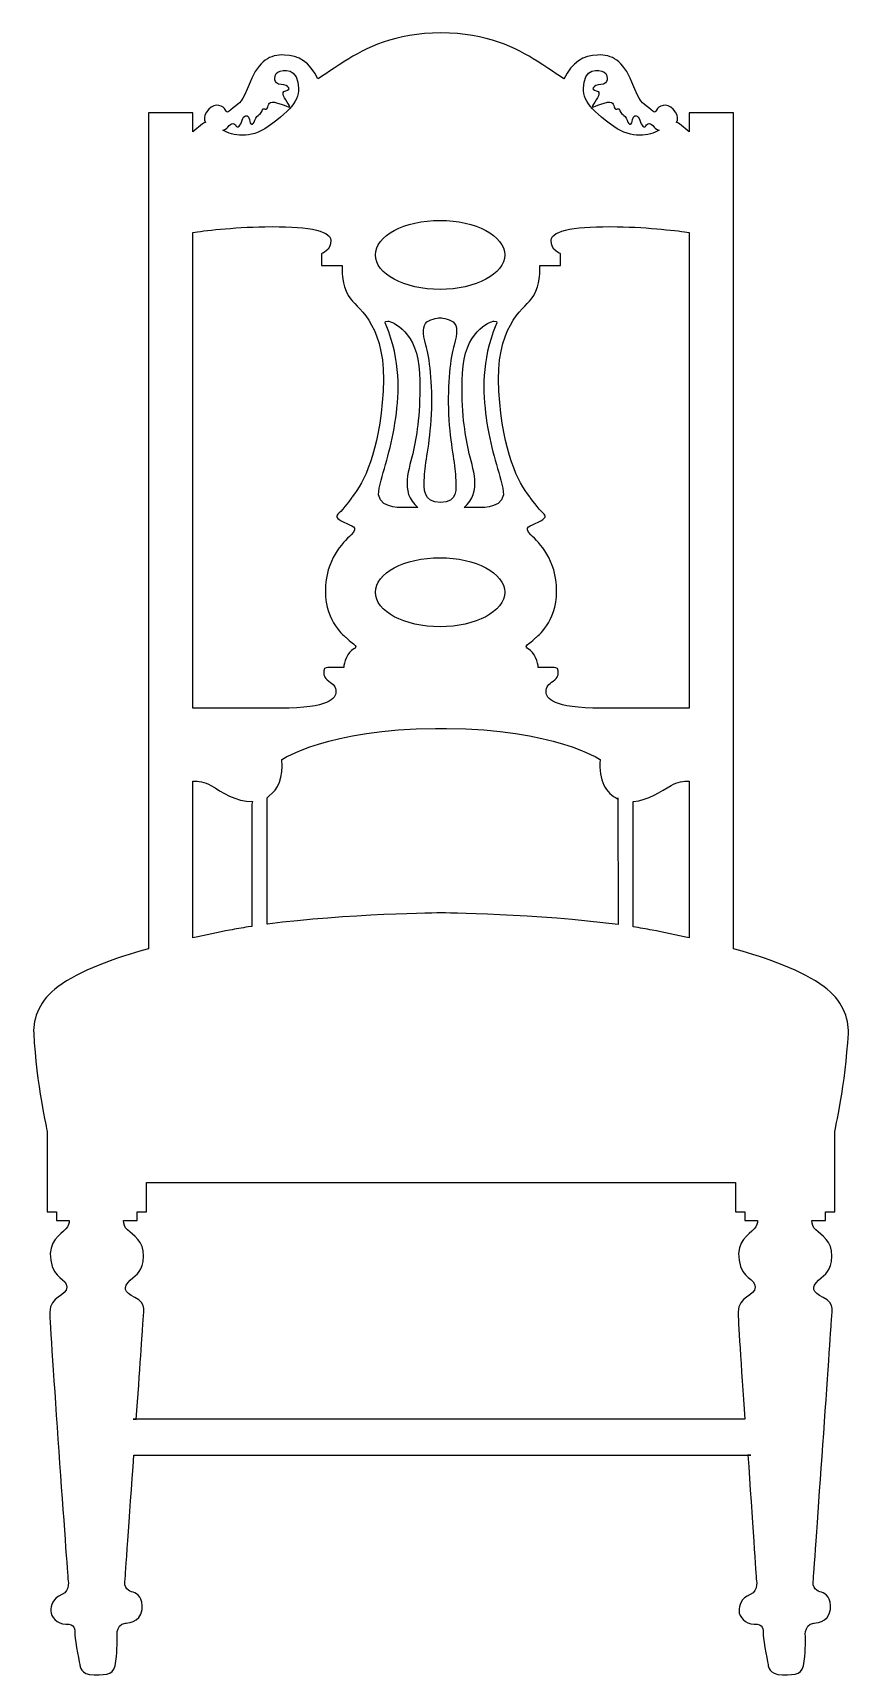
# Model space of a CAD drawing. Header units: centimetres. Extents: x -5.3 to 5.3, y -10.7 to 10.6.
import ezdxf

# ---------------------------------------------------------------- set-up
doc = ezdxf.new("R2010")
doc.units = ezdxf.units.CM
doc.header["$MEASUREMENT"] = 0
doc.layers.add('Camada 1', color=7, linetype='Continuous')

msp = doc.modelspace()

# ---------------------------------------------------------------- linework, layer by layer
at = {"layer": 'Camada 1'}
for points, knots in [([(4.03491, -7.82562), (4.03491, -7.82562), (-3.92905, -7.82562), (-3.92905, -7.82562), (-3.92905, -7.82562), (-3.92905, -7.82562), (-3.94643, -7.82446), (-3.94643, -7.82446), (-3.94643, -7.82446), (-4.00297, -8.6311), (-4.05888, -9.42236), (-4.05888, -9.42236), (-4.05888, -9.42236), (-4.08486, -9.54976), (-4.00665, -9.58156), (-3.95448, -9.5973), (-3.95448, -9.5973), (-3.90217, -9.61328), (-3.82147, -9.66887), (-3.83872, -9.82013), (-3.83872, -9.82013), (-3.85896, -9.99433), (-4.05597, -9.9952), (-4.05597, -9.9952), (-4.05597, -9.9952), (-4.19519, -10.01896), (-4.16045, -10.19403), (-4.16045, -10.19403), (-4.16045, -10.19403), (-4.16045, -10.19403), (-4.16045, -10.32526), (-4.17794, -10.4883), (-4.17794, -10.4883), (-4.19718, -10.6679), (-4.27782, -10.66311), (-4.46041, -10.66311), (-4.46041, -10.66311), (-4.643, -10.66311), (-4.643, -10.54386), (-4.643, -10.54386), (-4.643, -10.54386), (-4.643, -10.54386), (-4.70827, -10.23372), (-4.70827, -10.15029), (-4.70827, -10.15029), (-4.70827, -10.06671), (-4.70827, -10.0071), (-4.82569, -10.0071), (-4.82569, -10.0071), (-4.94287, -10.0071), (-5.02111, -9.91156), (-5.02111, -9.83999), (-5.02111, -9.83999), (-5.02111, -9.76853), (-4.995, -9.67293), (-4.87773, -9.6252), (-4.87773, -9.6252), (-4.76033, -9.57742), (-4.79944, -9.42245), (-4.79944, -9.42245), (-4.79944, -9.42245), (-4.79944, -9.42245), (-5.0342, -6.1772), (-5.0342, -5.97464), (-5.0342, -5.97464), (-5.0342, -5.77157), (-4.8124, -5.77157), (-4.8124, -5.65246), (-4.8124, -5.65246), (-4.8124, -5.53311), (-4.98202, -5.55705), (-5.0211, -5.30641), (-5.0211, -5.30641), (-5.06018, -5.0559), (-4.89082, -4.97227), (-4.82568, -4.9008), (-4.82568, -4.9008), (-4.79195, -4.86371), (-4.78269, -4.82375), (-4.78168, -4.79346), (-4.78168, -4.79346), (-4.78168, -4.79346), (-4.94642, -4.79347), (-4.94642, -4.79347), (-4.94642, -4.79347), (-4.94642, -4.79347), (-4.94642, -4.68205), (-4.94642, -4.68205), (-4.94642, -4.68205), (-4.94642, -4.68205), (-5.06808, -4.68205), (-5.06808, -4.68205), (-5.06808, -4.68205), (-5.06808, -4.68205), (-5.06808, -3.63247), (-5.06808, -3.63247), (-5.06808, -3.63247), (-5.06808, -3.63247), (-5.20722, -3.02771), (-5.24196, -2.37554), (-5.24196, -2.37554), (-5.25294, -2.17329), (-5.15623, -1.93668), (-4.92898, -1.77097), (-4.92898, -1.77097), (-4.6459, -1.56444), (-4.21143, -1.4045), (-3.75545, -1.27882), (-3.75545, -1.27882), (-3.75545, -1.27882), (-3.75546, 9.52337), (-3.75546, 9.52337), (-3.75546, 9.52337), (-3.75546, 9.52337), (-3.18165, 9.52337), (-3.18165, 9.52337), (-3.18165, 9.52337), (-3.18165, 9.52337), (-3.18165, 9.27638), (-3.18165, 9.27638), (-3.18165, 9.27638), (-3.18165, 9.27638), (-3.05999, 9.38026), (-3.05999, 9.38026), (-3.05999, 9.38026), (-3.05999, 9.38026), (-3.04591, 9.39246), (-3.02128, 9.39804), (-3.02128, 9.39804), (-3.03872, 9.43577), (-3.0407, 9.48115), (-3.00781, 9.5312), (-3.00781, 9.5312), (-2.92947, 9.6505), (-2.81649, 9.63473), (-2.77299, 9.57904), (-2.77299, 9.57904), (-2.72944, 9.52337), (-2.75555, 9.50744), (-2.66001, 9.58706), (-2.66001, 9.58706), (-2.56447, 9.66651), (-2.55553, 9.64275), (-2.44258, 9.92107), (-2.44258, 9.92107), (-2.3296, 10.19941), (-2.18189, 10.279), (-1.99919, 10.27101), (-1.99919, 10.27101), (-1.8166, 10.26302), (-1.66896, 10.18359), (-1.56448, 9.96092), (-1.56448, 9.96092), (-1.56448, 9.96092), (-1.41547, 10.06562), (-1.21687, 10.19156), (-1.21687, 10.19156), (-0.95372, 10.35825), (-0.56795, 10.5574), (0.02643, 10.5574), (0.02643, 10.5574), (0.62084, 10.5574), (1.00661, 10.35825), (1.26957, 10.19148), (1.26957, 10.19148), (1.46822, 10.06549), (1.61731, 9.96084), (1.61731, 9.96084), (1.61731, 9.96084), (1.72158, 10.18354), (1.86935, 10.26294), (2.05207, 10.27096), (2.05207, 10.27096), (2.23458, 10.27895), (2.38248, 10.19936), (2.49535, 9.92102), (2.49535, 9.92102), (2.60838, 9.6427), (2.61738, 9.66646), (2.71281, 9.58701), (2.71281, 9.58701), (2.80846, 9.50742), (2.78234, 9.52335), (2.82589, 9.57899), (2.82589, 9.57899), (2.86939, 9.63476), (2.98234, 9.65045), (3.06071, 9.53115), (3.06071, 9.53115), (3.09357, 9.48109), (3.09159, 9.43564), (3.07418, 9.39799), (3.07418, 9.39799), (3.09873, 9.39241), (3.11276, 9.38018), (3.11276, 9.38018), (3.11276, 9.38018), (3.11276, 9.38018), (3.23455, 9.27615), (3.23455, 9.27615), (3.23455, 9.27615), (3.23455, 9.27615), (3.23455, 9.5234), (3.23455, 9.5234), (3.23455, 9.5234), (3.23455, 9.5234), (3.8084, 9.5234), (3.8084, 9.5234), (3.8084, 9.5234), (3.8084, 9.5234), (3.8084, -1.27877), (3.8084, -1.27877), (3.8084, -1.27877), (4.26452, -1.40453), (4.69883, -1.56447), (4.98183, -1.77095), (4.98183, -1.77095), (5.20908, -1.93671), (5.30584, -2.17328), (5.29494, -2.37521), (5.29494, -2.37521), (5.26015, -3.02736), (5.12106, -3.63206), (5.12106, -3.63206), (5.12106, -3.63206), (5.12106, -3.63206), (5.12106, -4.68169), (5.12106, -4.68169), (5.12106, -4.68169), (5.12106, -4.68169), (4.99937, -4.68168), (4.99937, -4.68168), (4.99937, -4.68168), (4.99937, -4.68168), (4.99937, -4.79312), (4.99937, -4.79312), (4.99937, -4.79312), (4.99937, -4.79312), (4.82263, -4.79313), (4.82263, -4.79313), (4.82263, -4.79313), (4.82586, -4.83456), (4.83768, -4.88047), (4.87269, -4.91238), (4.87269, -4.91238), (4.9508, -4.98384), (5.09002, -5.05555), (5.08129, -5.25451), (5.08129, -5.25451), (5.07259, -5.45337), (5.00305, -5.47705), (4.90746, -5.5646), (4.90746, -5.5646), (4.81187, -5.65215), (4.82713, -5.71938), (4.96821, -5.78738), (4.96821, -5.78738), (5.13342, -5.86691), (5.08135, -5.97026), (5.07259, -6.13729), (5.07259, -6.13729), (5.06386, -6.3044), (4.84399, -9.42225), (4.84399, -9.42225), (4.84399, -9.42225), (4.81761, -9.54957), (4.89617, -9.58132), (4.94816, -9.59719), (4.94816, -9.59719), (5.00052, -9.61309), (5.08135, -9.66879), (5.06386, -9.81992), (5.06386, -9.81992), (5.0437, -9.99425), (4.84653, -9.99505), (4.84653, -9.99505), (4.84653, -9.99505), (4.70744, -10.01878), (4.74213, -10.19388), (4.74213, -10.19388), (4.74213, -10.19388), (4.74213, -10.19388), (4.74213, -10.32503), (4.72477, -10.48812), (4.72477, -10.48812), (4.70572, -10.66772), (4.62484, -10.66301), (4.44217, -10.66301), (4.44217, -10.66301), (4.25971, -10.66301), (4.25971, -10.54363), (4.25971, -10.54363), (4.25971, -10.54363), (4.25971, -10.54363), (4.19465, -10.23356), (4.19465, -10.15006), (4.19465, -10.15006), (4.19465, -10.06656), (4.19465, -10.007), (4.07715, -10.007), (4.07715, -10.007), (3.95975, -10.007), (3.88146, -9.91135), (3.88146, -9.83976), (3.88146, -9.83976), (3.88146, -9.7683), (3.90757, -9.67273), (4.02484, -9.62505), (4.02484, -9.62505), (4.14234, -9.57727), (4.10313, -9.42225), (4.10313, -9.42225), (4.10313, -9.42225), (4.10313, -9.42225), (4.05408, -8.65766), (3.99526, -7.81848), (3.99526, -7.81848), (3.99526, -7.81848), (4.03491, -7.82562), (4.03491, -7.82562)], [0, 0, 0, 0, 0.01234568, 0.01234568, 0.01234568, 0.01234568, 0.02469136, 0.02469136, 0.02469136, 0.02469136, 0.03703704, 0.03703704, 0.03703704, 0.03703704, 0.04938272, 0.04938272, 0.04938272, 0.04938272, 0.0617284, 0.0617284, 0.0617284, 0.0617284, 0.07407407, 0.07407407, 0.07407407, 0.07407407, 0.08641975, 0.08641975, 0.08641975, 0.08641975, 0.09876543, 0.09876543, 0.09876543, 0.09876543, 0.11111111, 0.11111111, 0.11111111, 0.11111111, 0.12345679, 0.12345679, 0.12345679, 0.12345679, 0.13580247, 0.13580247, 0.13580247, 0.13580247, 0.14814815, 0.14814815, 0.14814815, 0.14814815, 0.16049383, 0.16049383, 0.16049383, 0.16049383, 0.17283951, 0.17283951, 0.17283951, 0.17283951, 0.18518519, 0.18518519, 0.18518519, 0.18518519, 0.19753086, 0.19753086, 0.19753086, 0.19753086, 0.20987654, 0.20987654, 0.20987654, 0.20987654, 0.22222222, 0.22222222, 0.22222222, 0.22222222, 0.2345679, 0.2345679, 0.2345679, 0.2345679, 0.24691358, 0.24691358, 0.24691358, 0.24691358, 0.25925926, 0.25925926, 0.25925926, 0.25925926, 0.27160494, 0.27160494, 0.27160494, 0.27160494, 0.28395062, 0.28395062, 0.28395062, 0.28395062, 0.2962963, 0.2962963, 0.2962963, 0.2962963, 0.30864198, 0.30864198, 0.30864198, 0.30864198, 0.32098765, 0.32098765, 0.32098765, 0.32098765, 0.33333333, 0.33333333, 0.33333333, 0.33333333, 0.34567901, 0.34567901, 0.34567901, 0.34567901, 0.35802469, 0.35802469, 0.35802469, 0.35802469, 0.37037037, 0.37037037, 0.37037037, 0.37037037, 0.38271605, 0.38271605, 0.38271605, 0.38271605, 0.39506173, 0.39506173, 0.39506173, 0.39506173, 0.40740741, 0.40740741, 0.40740741, 0.40740741, 0.41975309, 0.41975309, 0.41975309, 0.41975309, 0.43209877, 0.43209877, 0.43209877, 0.43209877, 0.44444444, 0.44444444, 0.44444444, 0.44444444, 0.45679012, 0.45679012, 0.45679012, 0.45679012, 0.4691358, 0.4691358, 0.4691358, 0.4691358, 0.48148148, 0.48148148, 0.48148148, 0.48148148, 0.49382716, 0.49382716, 0.49382716, 0.49382716, 0.50617284, 0.50617284, 0.50617284, 0.50617284, 0.51851852, 0.51851852, 0.51851852, 0.51851852, 0.5308642, 0.5308642, 0.5308642, 0.5308642, 0.54320988, 0.54320988, 0.54320988, 0.54320988, 0.55555556, 0.55555556, 0.55555556, 0.55555556, 0.56790123, 0.56790123, 0.56790123, 0.56790123, 0.58024691, 0.58024691, 0.58024691, 0.58024691, 0.59259259, 0.59259259, 0.59259259, 0.59259259, 0.60493827, 0.60493827, 0.60493827, 0.60493827, 0.61728395, 0.61728395, 0.61728395, 0.61728395, 0.62962963, 0.62962963, 0.62962963, 0.62962963, 0.64197531, 0.64197531, 0.64197531, 0.64197531, 0.65432099, 0.65432099, 0.65432099, 0.65432099, 0.66666667, 0.66666667, 0.66666667, 0.66666667, 0.67901235, 0.67901235, 0.67901235, 0.67901235, 0.69135802, 0.69135802, 0.69135802, 0.69135802, 0.7037037, 0.7037037, 0.7037037, 0.7037037, 0.71604938, 0.71604938, 0.71604938, 0.71604938, 0.72839506, 0.72839506, 0.72839506, 0.72839506, 0.74074074, 0.74074074, 0.74074074, 0.74074074, 0.75308642, 0.75308642, 0.75308642, 0.75308642, 0.7654321, 0.7654321, 0.7654321, 0.7654321, 0.77777778, 0.77777778, 0.77777778, 0.77777778, 0.79012346, 0.79012346, 0.79012346, 0.79012346, 0.80246914, 0.80246914, 0.80246914, 0.80246914, 0.81481481, 0.81481481, 0.81481481, 0.81481481, 0.82716049, 0.82716049, 0.82716049, 0.82716049, 0.83950617, 0.83950617, 0.83950617, 0.83950617, 0.85185185, 0.85185185, 0.85185185, 0.85185185, 0.86419753, 0.86419753, 0.86419753, 0.86419753, 0.87654321, 0.87654321, 0.87654321, 0.87654321, 0.88888889, 0.88888889, 0.88888889, 0.88888889, 0.90123457, 0.90123457, 0.90123457, 0.90123457, 0.91358025, 0.91358025, 0.91358025, 0.91358025, 0.92592593, 0.92592593, 0.92592593, 0.92592593, 0.9382716, 0.9382716, 0.9382716, 0.9382716, 0.95061728, 0.95061728, 0.95061728, 0.95061728, 0.96296296, 0.96296296, 0.96296296, 0.96296296, 0.97530864, 0.97530864, 0.97530864, 0.97530864, 1, 1, 1, 1]), ([(-2.79616, 9.29747), (-2.6621, 9.22974), (-2.44712, 9.1769), (-2.20796, 9.34832), (-2.20796, 9.34832), (-1.88623, 9.57896), (-1.78187, 9.7062), (-1.82532, 9.92104), (-1.82532, 9.92104), (-1.86882, 10.1358), (-2.07744, 10.07209), (-2.10356, 10.03227), (-2.10356, 10.03227), (-2.12973, 9.99264), (-2.14706, 9.89709), (-2.04271, 9.88926), (-2.04271, 9.88926), (-1.93849, 9.88114), (-1.90375, 9.8255), (-1.98191, 9.80967), (-1.98191, 9.80967), (-2.06009, 9.79372), (-1.99067, 9.70619), (-1.94693, 9.63473), (-1.94693, 9.63473), (-1.90375, 9.56327), (-1.95579, 9.61092), (-2.08621, 9.6505), (-2.08621, 9.6505), (-2.21662, 9.6904), (-2.19924, 9.62679), (-2.21662, 9.58705), (-2.21662, 9.58705), (-2.23398, 9.54728), (-2.28628, 9.603), (-2.28628, 9.55527), (-2.28628, 9.55527), (-2.28628, 9.50743), (-2.35557, 9.50743), (-2.38195, 9.42795), (-2.38195, 9.42795), (-2.40793, 9.34839), (-2.44267, 9.36421), (-2.45143, 9.43594), (-2.45143, 9.43594), (-2.46006, 9.5074), (-2.52959, 9.49952), (-2.54697, 9.42795), (-2.54697, 9.42795), (-2.56459, 9.35633), (-2.60782, 9.31656), (-2.62526, 9.35633), (-2.62526, 9.35633), (-2.64264, 9.39602), (-2.68619, 9.39602), (-2.72953, 9.34038), (-2.72953, 9.34038), (-2.74843, 9.3162), (-2.77139, 9.3039), (-2.79616, 9.29747)], [0, 0, 0, 0, 0.0625, 0.0625, 0.0625, 0.0625, 0.125, 0.125, 0.125, 0.125, 0.1875, 0.1875, 0.1875, 0.1875, 0.25, 0.25, 0.25, 0.25, 0.3125, 0.3125, 0.3125, 0.3125, 0.375, 0.375, 0.375, 0.375, 0.4375, 0.4375, 0.4375, 0.4375, 0.5, 0.5, 0.5, 0.5, 0.5625, 0.5625, 0.5625, 0.5625, 0.625, 0.625, 0.625, 0.625, 0.6875, 0.6875, 0.6875, 0.6875, 0.75, 0.75, 0.75, 0.75, 0.8125, 0.8125, 0.8125, 0.8125, 0.875, 0.875, 0.875, 0.875, 1, 1, 1, 1]), ([(2.26072, 9.34856), (2.49974, 9.17708), (2.71485, 9.22995), (2.84889, 9.29765), (2.84889, 9.29765), (2.82407, 9.30395), (2.80119, 9.31628), (2.78219, 9.34046), (2.78219, 9.34046), (2.73882, 9.39613), (2.69527, 9.39613), (2.67792, 9.35644), (2.67792, 9.35644), (2.66048, 9.31665), (2.61725, 9.35644), (2.59968, 9.42804), (2.59968, 9.42804), (2.58227, 9.49956), (2.51276, 9.50749), (2.50403, 9.43603), (2.50403, 9.43603), (2.49527, 9.36438), (2.46066, 9.34856), (2.43474, 9.42804), (2.43474, 9.42804), (2.40839, 9.50749), (2.33909, 9.50749), (2.33909, 9.55536), (2.33909, 9.55536), (2.33909, 9.60306), (2.28678, 9.54729), (2.26935, 9.58711), (2.26935, 9.58711), (2.25205, 9.62693), (2.26935, 9.69048), (2.13894, 9.65058), (2.13894, 9.65058), (2.00853, 9.611), (1.95659, 9.56335), (1.99972, 9.63481), (1.99972, 9.63481), (2.04338, 9.70627), (2.11294, 9.79382), (2.03475, 9.80975), (2.03475, 9.80975), (1.95659, 9.82557), (1.99133, 9.88121), (2.09555, 9.88934), (2.09555, 9.88934), (2.1999, 9.89709), (2.18255, 9.99263), (2.15643, 10.03235), (2.15643, 10.03235), (2.13037, 10.07217), (1.92167, 10.13586), (1.87811, 9.92112), (1.87811, 9.92112), (1.83463, 9.70628), (1.93907, 9.57904), (2.26072, 9.34856)], [0, 0, 0, 0, 0.0625, 0.0625, 0.0625, 0.0625, 0.125, 0.125, 0.125, 0.125, 0.1875, 0.1875, 0.1875, 0.1875, 0.25, 0.25, 0.25, 0.25, 0.3125, 0.3125, 0.3125, 0.3125, 0.375, 0.375, 0.375, 0.375, 0.4375, 0.4375, 0.4375, 0.4375, 0.5, 0.5, 0.5, 0.5, 0.5625, 0.5625, 0.5625, 0.5625, 0.625, 0.625, 0.625, 0.625, 0.6875, 0.6875, 0.6875, 0.6875, 0.75, 0.75, 0.75, 0.75, 0.8125, 0.8125, 0.8125, 0.8125, 0.875, 0.875, 0.875, 0.875, 1, 1, 1, 1]), ([(0.0139, 7.24121), (0.47565, 7.24121), (0.85001, 7.44089), (0.85001, 7.68717), (0.85001, 7.68717), (0.85001, 7.93345), (0.47568, 8.13313), (0.0139, 8.13313), (0.0139, 8.13313), (-0.44788, 8.13313), (-0.82229, 7.93345), (-0.82229, 7.68717), (-0.82229, 7.68717), (-0.82229, 7.44089), (-0.44787, 7.24121), (0.0139, 7.24121)], [0, 0, 0, 0, 0.2, 0.2, 0.2, 0.2, 0.4, 0.4, 0.4, 0.4, 0.6, 0.6, 0.6, 0.6, 1, 1, 1, 1]), ([(-3.18165, 7.97876), (-3.18165, 7.97876), (-3.18165, 1.8281), (-3.18165, 1.8281), (-3.18165, 1.8281), (-2.98504, 1.8281), (-2.53112, 1.8281), (-2.0513, 1.8281), (-2.0513, 1.8281), (-1.41254, 1.8281), (-1.33412, 1.95925), (-1.33412, 2.03675), (-1.33412, 2.03675), (-1.33412, 2.11438), (-1.36037, 2.13229), (-1.42561, 2.18), (-1.42561, 2.18), (-1.49057, 2.2277), (-1.49057, 2.25752), (-1.49057, 2.31118), (-1.49057, 2.31118), (-1.49057, 2.36473), (-1.42561, 2.35298), (-1.42561, 2.35298), (-1.42561, 2.35298), (-1.42561, 2.35298), (-1.23181, 2.35298), (-1.23181, 2.35298), (-1.23181, 2.35298), (-1.23181, 2.41791), (-1.18453, 2.55314), (-1.1014, 2.59637), (-1.1014, 2.59637), (-1.0484, 2.6242), (-1.08968, 2.65159), (-1.13849, 2.68694), (-1.13849, 2.68694), (-1.16617, 2.70707), (-1.2081, 2.74809), (-1.2081, 2.74809), (-1.2081, 2.74809), (-1.2081, 2.74809), (-1.46874, 2.93224), (-1.46874, 3.34404), (-1.46874, 3.34404), (-1.46874, 3.75589), (-1.24353, 3.96192), (-1.13719, 4.07027), (-1.13719, 4.07027), (-1.03043, 4.17867), (-1.12534, 4.17867), (-1.23181, 4.23278), (-1.23181, 4.23278), (-1.33852, 4.28705), (-1.33852, 4.3085), (-1.29105, 4.35195), (-1.29105, 4.35195), (-1.24353, 4.39542), (-1.12119, 4.56023), (-1.12119, 4.56023), (-1.12119, 4.56023), (-0.97329, 4.75893), (-0.7734, 5.10898), (-0.72117, 5.92828), (-0.72117, 5.92828), (-0.66899, 6.74746), (-1.03417, 6.98616), (-1.13858, 7.11345), (-1.13858, 7.11345), (-1.24298, 7.24058), (-1.2515, 7.44741), (-1.2515, 7.44741), (-1.2515, 7.44741), (-1.2515, 7.44741), (-1.2515, 7.55076), (-1.2515, 7.55076), (-1.2515, 7.55076), (-1.2515, 7.55076), (-1.5211, 7.55075), (-1.5211, 7.55075), (-1.5211, 7.55075), (-1.5211, 7.55075), (-1.5211, 7.7018), (-1.5211, 7.7018), (-1.5211, 7.7018), (-1.5211, 7.7018), (-1.39063, 7.74173), (-1.39944, 7.87685), (-1.39944, 7.87685), (-1.4082, 8.01216), (-1.73848, 8.05976), (-2.25135, 8.05192), (-2.25135, 8.05192), (-2.67125, 8.04533), (-3.0559, 7.99636), (-3.18165, 7.97876)], [0, 0, 0, 0, 0.04, 0.04, 0.04, 0.04, 0.08, 0.08, 0.08, 0.08, 0.12, 0.12, 0.12, 0.12, 0.16, 0.16, 0.16, 0.16, 0.2, 0.2, 0.2, 0.2, 0.24, 0.24, 0.24, 0.24, 0.28, 0.28, 0.28, 0.28, 0.32, 0.32, 0.32, 0.32, 0.36, 0.36, 0.36, 0.36, 0.4, 0.4, 0.4, 0.4, 0.44, 0.44, 0.44, 0.44, 0.48, 0.48, 0.48, 0.48, 0.52, 0.52, 0.52, 0.52, 0.56, 0.56, 0.56, 0.56, 0.6, 0.6, 0.6, 0.6, 0.64, 0.64, 0.64, 0.64, 0.68, 0.68, 0.68, 0.68, 0.72, 0.72, 0.72, 0.72, 0.76, 0.76, 0.76, 0.76, 0.8, 0.8, 0.8, 0.8, 0.84, 0.84, 0.84, 0.84, 0.88, 0.88, 0.88, 0.88, 0.92, 0.92, 0.92, 0.92, 1, 1, 1, 1]), ([(1.45242, 7.87698), (1.44361, 7.74186), (1.57408, 7.70193), (1.57408, 7.70193), (1.57408, 7.70193), (1.57408, 7.70193), (1.57408, 7.55088), (1.57408, 7.55088), (1.57408, 7.55088), (1.57408, 7.55088), (1.30446, 7.55088), (1.30446, 7.55088), (1.30446, 7.55088), (1.30446, 7.55088), (1.30446, 7.44753), (1.30446, 7.44753), (1.30446, 7.44753), (1.30446, 7.44753), (1.29597, 7.24068), (1.19162, 7.11357), (1.19162, 7.11357), (1.08714, 6.9862), (0.72204, 6.7476), (0.77416, 5.92837), (0.77416, 5.92837), (0.82647, 5.10898), (1.0262, 4.75904), (1.174, 4.56032), (1.174, 4.56032), (1.174, 4.56032), (1.29658, 4.39551), (1.34405, 4.35209), (1.34405, 4.35209), (1.39144, 4.3087), (1.39144, 4.28713), (1.28468, 4.2329), (1.28468, 4.2329), (1.17834, 4.17877), (1.08344, 4.17877), (1.19009, 4.07042), (1.19009, 4.07042), (1.29658, 3.96205), (1.52161, 3.75602), (1.52161, 3.34417), (1.52161, 3.34417), (1.52161, 2.93232), (1.2611, 2.74822), (1.2611, 2.74822), (1.2611, 2.74822), (1.2611, 2.74822), (1.21922, 2.70724), (1.19154, 2.68707), (1.19154, 2.68707), (1.14249, 2.65172), (1.10148, 2.62431), (1.15439, 2.5965), (1.15439, 2.5965), (1.23747, 2.55329), (1.28467, 2.41804), (1.28467, 2.35311), (1.28467, 2.35311), (1.28467, 2.35311), (1.47829, 2.35311), (1.47829, 2.35311), (1.47829, 2.35311), (1.47829, 2.35311), (1.54356, 2.36486), (1.54356, 2.31133), (1.54356, 2.31133), (1.54356, 2.25762), (1.54356, 2.22783), (1.47829, 2.18012), (1.47829, 2.18012), (1.4132, 2.13242), (1.38709, 2.11453), (1.38709, 2.03687), (1.38709, 2.03687), (1.38709, 1.95932), (1.46551, 1.82825), (2.10432, 1.82825), (2.10432, 1.82825), (2.58406, 1.82825), (3.03806, 1.82825), (3.23462, 1.82825), (3.23462, 1.82825), (3.23462, 1.82825), (3.23462, 7.97876), (3.23462, 7.97876), (3.23462, 7.97876), (3.10873, 7.99628), (2.72408, 8.04533), (2.30421, 8.05194), (2.30421, 8.05194), (1.79127, 8.05983), (1.46096, 8.01218), (1.45242, 7.87698)], [0, 0, 0, 0, 0.04, 0.04, 0.04, 0.04, 0.08, 0.08, 0.08, 0.08, 0.12, 0.12, 0.12, 0.12, 0.16, 0.16, 0.16, 0.16, 0.2, 0.2, 0.2, 0.2, 0.24, 0.24, 0.24, 0.24, 0.28, 0.28, 0.28, 0.28, 0.32, 0.32, 0.32, 0.32, 0.36, 0.36, 0.36, 0.36, 0.4, 0.4, 0.4, 0.4, 0.44, 0.44, 0.44, 0.44, 0.48, 0.48, 0.48, 0.48, 0.52, 0.52, 0.52, 0.52, 0.56, 0.56, 0.56, 0.56, 0.6, 0.6, 0.6, 0.6, 0.64, 0.64, 0.64, 0.64, 0.68, 0.68, 0.68, 0.68, 0.72, 0.72, 0.72, 0.72, 0.76, 0.76, 0.76, 0.76, 0.8, 0.8, 0.8, 0.8, 0.84, 0.84, 0.84, 0.84, 0.88, 0.88, 0.88, 0.88, 0.92, 0.92, 0.92, 0.92, 1, 1, 1, 1]), ([(-0.33035, 5.16288), (-0.28468, 5.39529), (-0.23251, 5.62799), (-0.25201, 6.15888), (-0.25201, 6.15888), (-0.27175, 6.68977), (-0.59769, 6.82701), (-0.66283, 6.83299), (-0.66283, 6.83299), (-0.72797, 6.83915), (-0.68244, 6.77931), (-0.68244, 6.77931), (-0.68244, 6.77931), (-0.49334, 6.31404), (-0.51295, 5.91433), (-0.55875, 5.58048), (-0.55875, 5.58048), (-0.60968, 5.20623), (-0.70837, 4.94188), (-0.77378, 4.67359), (-0.77378, 4.67359), (-0.83892, 4.40509), (-0.48684, 4.42298), (-0.48684, 4.42298), (-0.48684, 4.42298), (-0.48684, 4.42298), (-0.27174, 4.42297), (-0.27174, 4.42297), (-0.27174, 4.42297), (-0.51936, 4.62586), (-0.37588, 4.93005), (-0.33035, 5.16288)], [0, 0, 0, 0, 0.11111111, 0.11111111, 0.11111111, 0.11111111, 0.22222222, 0.22222222, 0.22222222, 0.22222222, 0.33333333, 0.33333333, 0.33333333, 0.33333333, 0.44444444, 0.44444444, 0.44444444, 0.44444444, 0.55555556, 0.55555556, 0.55555556, 0.55555556, 0.66666667, 0.66666667, 0.66666667, 0.66666667, 0.77777778, 0.77777778, 0.77777778, 0.77777778, 1, 1, 1, 1]), ([(0.19655, 6.52284), (0.24211, 6.67778), (0.24211, 6.77332), (0.18345, 6.82103), (0.18345, 6.82103), (0.1249, 6.86887), (0.01398, 6.87485), (0.01398, 6.87485), (0.01398, 6.87485), (0.01398, 6.87485), (-0.09696, 6.86887), (-0.15564, 6.82103), (-0.15564, 6.82103), (-0.2144, 6.77333), (-0.2144, 6.67778), (-0.1686, 6.52284), (-0.1686, 6.52284), (-0.12307, 6.36769), (-0.0774, 6.0277), (-0.09695, 5.62799), (-0.09695, 5.62799), (-0.11642, 5.22834), (-0.1817, 4.98966), (-0.18802, 4.82265), (-0.18802, 4.82265), (-0.19453, 4.65575), (-0.20763, 4.48861), (0.0205, 4.48861), (0.0205, 4.48861), (0.24894, 4.48861), (0.22256, 4.65575), (0.21605, 4.82265), (0.21605, 4.82265), (0.20954, 4.98966), (0.1444, 5.22828), (0.12493, 5.62799), (0.12493, 5.62799), (0.10529, 6.0277), (0.15091, 6.36769), (0.19655, 6.52284)], [0, 0, 0, 0, 0.09090909, 0.09090909, 0.09090909, 0.09090909, 0.18181818, 0.18181818, 0.18181818, 0.18181818, 0.27272727, 0.27272727, 0.27272727, 0.27272727, 0.36363636, 0.36363636, 0.36363636, 0.36363636, 0.45454545, 0.45454545, 0.45454545, 0.45454545, 0.54545455, 0.54545455, 0.54545455, 0.54545455, 0.63636364, 0.63636364, 0.63636364, 0.63636364, 0.72727273, 0.72727273, 0.72727273, 0.72727273, 0.81818182, 0.81818182, 0.81818182, 0.81818182, 1, 1, 1, 1]), ([(0.32434, 4.42292), (0.32434, 4.42292), (0.53968, 4.42292), (0.53968, 4.42292), (0.53968, 4.42292), (0.53968, 4.42292), (0.89171, 4.40501), (0.82657, 4.67353), (0.82657, 4.67353), (0.76111, 4.94182), (0.66248, 5.20616), (0.61115, 5.58042), (0.61115, 5.58042), (0.56575, 5.91424), (0.54614, 6.31398), (0.73513, 6.77925), (0.73513, 6.77925), (0.73513, 6.77925), (0.7808, 6.83907), (0.71566, 6.83293), (0.71566, 6.83293), (0.65052, 6.82695), (0.32437, 6.68974), (0.30471, 6.15885), (0.30471, 6.15885), (0.28532, 5.62796), (0.33747, 5.39532), (0.38326, 5.16283), (0.38326, 5.16283), (0.42872, 4.93005), (0.57228, 4.62586), (0.32434, 4.42292)], [0, 0, 0, 0, 0.11111111, 0.11111111, 0.11111111, 0.11111111, 0.22222222, 0.22222222, 0.22222222, 0.22222222, 0.33333333, 0.33333333, 0.33333333, 0.33333333, 0.44444444, 0.44444444, 0.44444444, 0.44444444, 0.55555556, 0.55555556, 0.55555556, 0.55555556, 0.66666667, 0.66666667, 0.66666667, 0.66666667, 0.77777778, 0.77777778, 0.77777778, 0.77777778, 1, 1, 1, 1]), ([(0.0139, 2.88135), (0.47565, 2.88135), (0.85001, 3.081), (0.85001, 3.32731), (0.85001, 3.32731), (0.85001, 3.57361), (0.47568, 3.77327), (0.0139, 3.77327), (0.0139, 3.77327), (-0.44788, 3.77327), (-0.82226, 3.57359), (-0.82226, 3.32731), (-0.82226, 3.32731), (-0.82226, 3.08103), (-0.44787, 2.88135), (0.0139, 2.88135)], [0, 0, 0, 0, 0.2, 0.2, 0.2, 0.2, 0.4, 0.4, 0.4, 0.4, 0.6, 0.6, 0.6, 0.6, 1, 1, 1, 1]), ([(2.31586, -0.96775), (2.31586, -0.96775), (2.31528, 0.67243), (2.31528, 0.67243), (2.31528, 0.67243), (2.31528, 0.67243), (2.30845, 0.65923), (2.30845, 0.65923), (2.30845, 0.65923), (2.16417, 0.72741), (2.06027, 0.89296), (2.0848, 1.16585), (2.0848, 1.16585), (2.0848, 1.16585), (1.47824, 1.56556), (0.09614, 1.56556), (0.09614, 1.56556), (0.09614, 1.56556), (-0.04327, 1.56555), (-0.04327, 1.56555), (-0.04327, 1.56555), (-1.42569, 1.56555), (-2.03193, 1.16584), (-2.03193, 1.16584), (-2.03193, 1.16584), (-2.01097, 0.93205), (-2.08419, 0.77706), (-2.19629, 0.69456), (-2.19629, 0.69456), (-2.19629, 0.69456), (-2.22362, 0.67239), (-2.22362, 0.67239), (-2.22362, 0.67239), (-2.22362, 0.67239), (-2.22362, -0.96168), (-2.22362, -0.96168), (-2.22362, -0.96168), (-2.22362, -0.96168), (-2.21762, -0.96167), (-2.21762, -0.96167), (-2.21762, -0.96167), (-1.19932, -0.82829), (0.02652, -0.81657), (0.02652, -0.81657), (0.02652, -0.81657), (0.02652, -0.81657), (1.28917, -0.82863), (2.31586, -0.96775), (2.31586, -0.96775), (2.31586, -0.96775), (2.31586, -0.96775), (2.31586, -0.96775)], [0, 0, 0, 0, 0.07142857, 0.07142857, 0.07142857, 0.07142857, 0.14285714, 0.14285714, 0.14285714, 0.14285714, 0.21428571, 0.21428571, 0.21428571, 0.21428571, 0.28571429, 0.28571429, 0.28571429, 0.28571429, 0.35714286, 0.35714286, 0.35714286, 0.35714286, 0.42857143, 0.42857143, 0.42857143, 0.42857143, 0.5, 0.5, 0.5, 0.5, 0.57142857, 0.57142857, 0.57142857, 0.57142857, 0.64285714, 0.64285714, 0.64285714, 0.64285714, 0.71428571, 0.71428571, 0.71428571, 0.71428571, 0.78571429, 0.78571429, 0.78571429, 0.78571429, 0.85714286, 0.85714286, 0.85714286, 0.85714286, 1, 1, 1, 1]), ([(-2.42129, -0.99109), (-2.42129, -0.99109), (-2.42129, 0.59009), (-2.42129, 0.59009), (-2.42129, 0.59009), (-2.42129, 0.59009), (-2.41007, 0.62314), (-2.41007, 0.62314), (-2.41007, 0.62314), (-2.62523, 0.61724), (-2.80792, 0.74842), (-2.95117, 0.83176), (-2.95117, 0.83176), (-3.02711, 0.87608), (-3.11508, 0.88658), (-3.1817, 0.88687), (-3.1817, 0.88687), (-3.1817, 0.88687), (-3.18157, 0.88687), (-3.18157, 0.88687), (-3.18157, 0.88687), (-3.18157, 0.88687), (-3.18157, -1.13809), (-3.18157, -1.13809), (-3.18157, -1.13809), (-3.01581, -1.10142), (-2.85407, -1.06853), (-2.70344, -1.03914), (-2.70344, -1.03914), (-2.62817, -1.02446), (-2.54985, -1.01078), (-2.46926, -0.99794), (-2.46926, -0.99794), (-2.46926, -0.99794), (-2.42129, -0.99109), (-2.42129, -0.99109)], [0, 0, 0, 0, 0.1, 0.1, 0.1, 0.1, 0.2, 0.2, 0.2, 0.2, 0.3, 0.3, 0.3, 0.3, 0.4, 0.4, 0.4, 0.4, 0.5, 0.5, 0.5, 0.5, 0.6, 0.6, 0.6, 0.6, 0.7, 0.7, 0.7, 0.7, 0.8, 0.8, 0.8, 0.8, 1, 1, 1, 1]), ([(2.51292, 0.623), (2.51292, 0.623), (2.51292, -0.99112), (2.51292, -0.99112), (2.51292, -0.99112), (2.51292, -0.99112), (2.51226, -0.99646), (2.51226, -0.99646), (2.51226, -0.99646), (2.59629, -1.00969), (2.67792, -1.0239), (2.75623, -1.03914), (2.75623, -1.03914), (2.90699, -1.06854), (3.06868, -1.10142), (3.23462, -1.13809), (3.23462, -1.13809), (3.23462, -1.13809), (3.23462, 0.88687), (3.23462, 0.88687), (3.23462, 0.88687), (3.16797, 0.88655), (3.08, 0.87607), (3.00406, 0.83176), (3.00406, 0.83176), (2.87185, 0.75495), (2.7064, 0.63748), (2.51283, 0.62417), (2.51283, 0.62417), (2.51283, 0.62417), (2.51292, 0.623), (2.51292, 0.623)], [0, 0, 0, 0, 0.11111111, 0.11111111, 0.11111111, 0.11111111, 0.22222222, 0.22222222, 0.22222222, 0.22222222, 0.33333333, 0.33333333, 0.33333333, 0.33333333, 0.44444444, 0.44444444, 0.44444444, 0.44444444, 0.55555556, 0.55555556, 0.55555556, 0.55555556, 0.66666667, 0.66666667, 0.66666667, 0.66666667, 0.77777778, 0.77777778, 0.77777778, 0.77777778, 1, 1, 1, 1]), ([(3.95678, -7.35858), (3.90923, -6.67214), (3.86846, -6.05895), (3.86846, -5.97447), (3.86846, -5.97447), (3.86846, -5.77146), (4.09013, -5.77146), (4.09013, -5.65223), (4.09013, -5.65223), (4.09013, -5.5329), (3.92053, -5.55682), (3.88151, -5.30615), (3.88151, -5.30615), (3.84238, -5.0557), (4.01192, -4.97214), (4.0772, -4.90054), (4.0772, -4.90054), (4.11086, -4.86347), (4.12006, -4.82363), (4.12112, -4.79322), (4.12112, -4.79322), (4.12112, -4.79322), (3.95622, -4.79323), (3.95622, -4.79323), (3.95622, -4.79323), (3.95622, -4.79323), (3.95622, -4.68192), (3.95622, -4.68192), (3.95622, -4.68192), (3.95622, -4.68192), (3.83441, -4.68192), (3.83441, -4.68192), (3.83441, -4.68192), (3.83441, -4.68192), (3.83441, -4.30013), (3.83441, -4.30013), (3.83441, -4.30013), (3.83441, -4.30013), (-3.78157, -4.30013), (-3.78157, -4.30013), (-3.78157, -4.30013), (-3.78157, -4.30013), (-3.78157, -4.68192), (-3.78157, -4.68192), (-3.78157, -4.68192), (-3.78157, -4.68192), (-3.90323, -4.68192), (-3.90323, -4.68192), (-3.90323, -4.68192), (-3.90323, -4.68192), (-3.90323, -4.79323), (-3.90323, -4.79323), (-3.90323, -4.79323), (-3.90323, -4.79323), (-4.07991, -4.79323), (-4.07991, -4.79323), (-4.07991, -4.79323), (-4.07673, -4.83464), (-4.06496, -4.8807), (-4.03009, -4.91258), (-4.03009, -4.91258), (-3.95185, -4.98404), (-3.81263, -5.05569), (-3.82144, -5.25469), (-3.82144, -5.25469), (-3.83014, -5.45352), (-3.89962, -5.4772), (-3.99527, -5.56476), (-3.99527, -5.56476), (-4.09068, -5.65236), (-4.07573, -5.71949), (-3.93434, -5.78762), (-3.93434, -5.78762), (-3.76932, -5.86715), (-3.82136, -5.9705), (-3.83012, -6.13753), (-3.83012, -6.13753), (-3.83353, -6.20431), (-3.87076, -6.74231), (-3.9142, -7.36424), (-3.9142, -7.36424), (-3.9142, -7.36424), (-3.95548, -7.3608), (-3.95548, -7.3608), (-3.95548, -7.3608), (-3.95548, -7.3608), (3.9291, -7.3608), (3.9291, -7.3608), (3.9291, -7.3608), (3.9291, -7.3608), (3.95678, -7.35858), (3.95678, -7.35858)], [0, 0, 0, 0, 0.04166667, 0.04166667, 0.04166667, 0.04166667, 0.08333333, 0.08333333, 0.08333333, 0.08333333, 0.125, 0.125, 0.125, 0.125, 0.16666667, 0.16666667, 0.16666667, 0.16666667, 0.20833333, 0.20833333, 0.20833333, 0.20833333, 0.25, 0.25, 0.25, 0.25, 0.29166667, 0.29166667, 0.29166667, 0.29166667, 0.33333333, 0.33333333, 0.33333333, 0.33333333, 0.375, 0.375, 0.375, 0.375, 0.41666667, 0.41666667, 0.41666667, 0.41666667, 0.45833333, 0.45833333, 0.45833333, 0.45833333, 0.5, 0.5, 0.5, 0.5, 0.54166667, 0.54166667, 0.54166667, 0.54166667, 0.58333333, 0.58333333, 0.58333333, 0.58333333, 0.625, 0.625, 0.625, 0.625, 0.66666667, 0.66666667, 0.66666667, 0.66666667, 0.70833333, 0.70833333, 0.70833333, 0.70833333, 0.75, 0.75, 0.75, 0.75, 0.79166667, 0.79166667, 0.79166667, 0.79166667, 0.83333333, 0.83333333, 0.83333333, 0.83333333, 0.875, 0.875, 0.875, 0.875, 0.91666667, 0.91666667, 0.91666667, 0.91666667, 1, 1, 1, 1])]:
    msp.add_open_spline(points, degree=3, knots=knots, dxfattribs=at)

doc.saveas('drawing.dxf')
